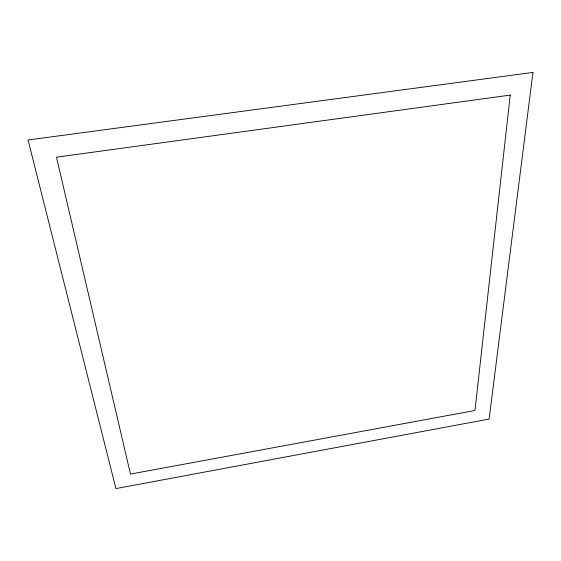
<?xml version="1.0" encoding="UTF-8"?>
<svg xmlns="http://www.w3.org/2000/svg" width="561" height="561" viewBox="0 0 561 561"><rect width="100%" height="100%" fill="white"/><g stroke="black" fill="none" stroke-linecap="round" stroke-linejoin="round"><path stroke-width="0.84" d="M510.23 95.09L474.964 410.491L130.468 474.08L56.479 157.185L510.23 95.09M532.95 72.418L489.115 419.053L115.931 488.582L28.05 139.984L532.95 72.418"/></g></svg>
